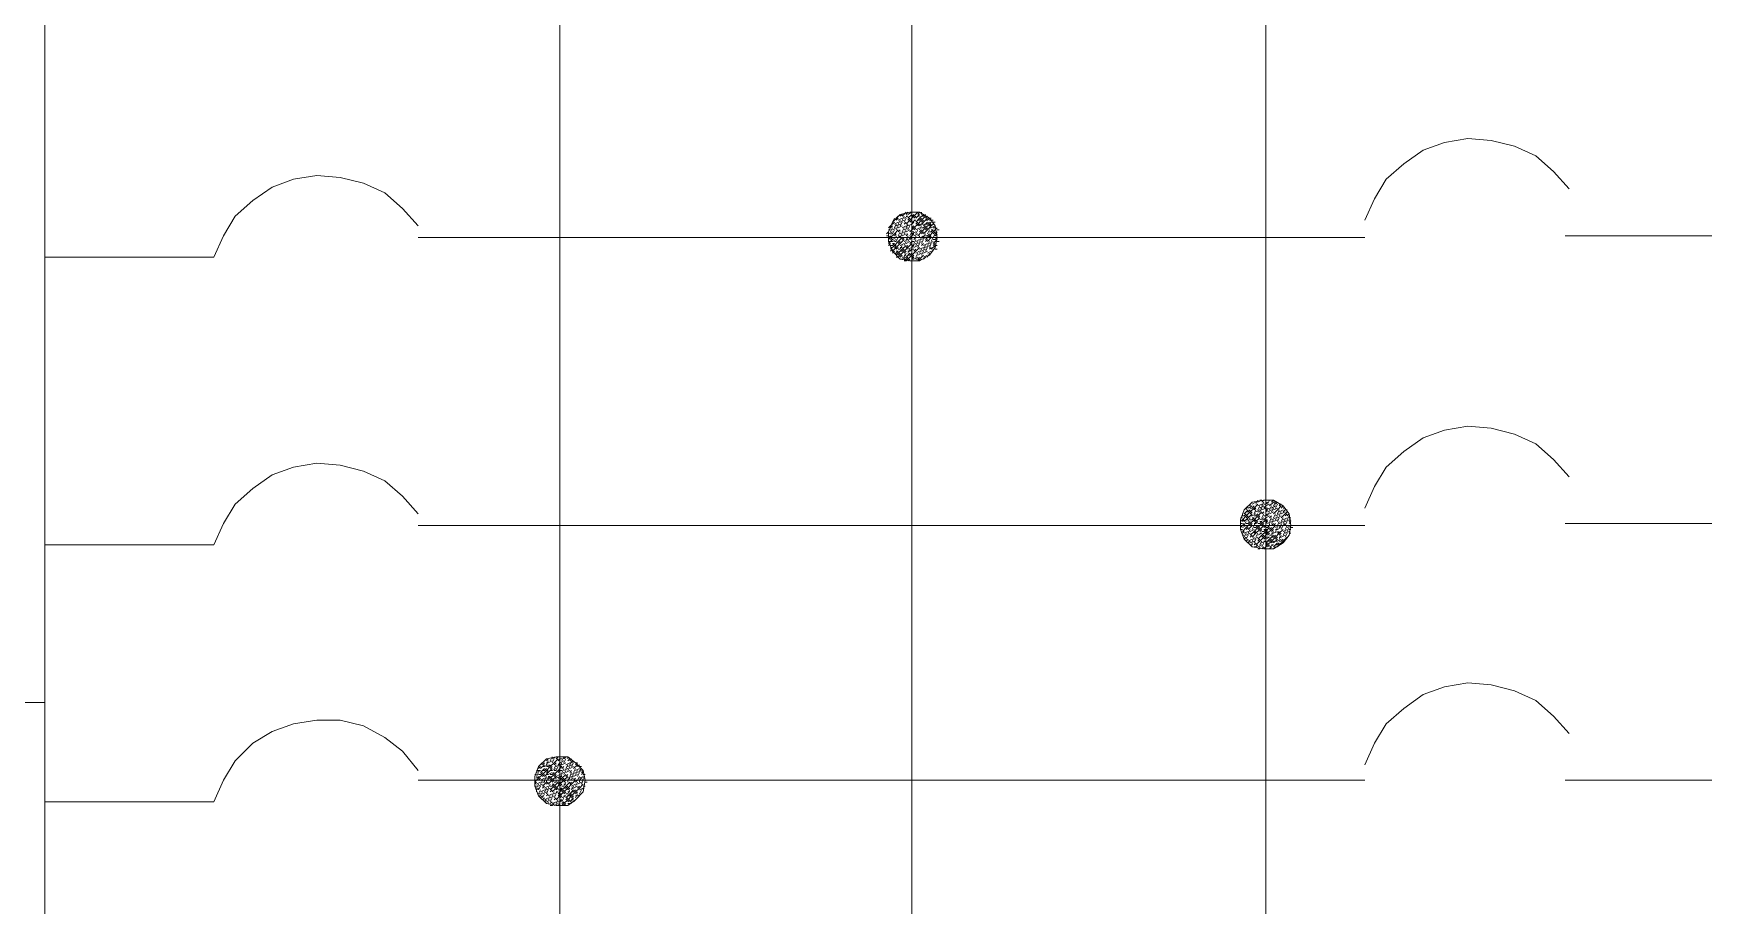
# Model space of a CAD drawing. Header units: metres. Extents: x -1 to 113, y -70 to 21.
# Drawn here: x 69.867 to 71.441, y 16.439 to 17.261 of the extents above; entities that cross this region are included whole.
import ezdxf

# ---------------------------------------------------------------- set-up
doc = ezdxf.new("R2010")
doc.units = ezdxf.units.M
doc.header["$LTSCALE"] = 0.5
doc.layers.add('TABLA', color=7, linetype='Continuous')

msp = doc.modelspace()

# ---------------------------------------------------------------- linework, layer by layer
at = {"layer": 'TABLA', "color": 7, "linetype": 'Continuous', "lineweight": 18, "true_color": 0x000007}
for p, q in [((70.3635, 17.7372), (70.3635, 15.5133)), ((70.6951, 17.7226), (70.6951, 15.5133)), ((71.0285, 17.7097), (71.0285, 15.5133)), ((70.6859, 17.0887), (70.6896, 17.0924)), ((70.6896, 17.0905), (70.6914, 17.0924)), ((70.6914, 17.0905), (70.6951, 17.0924)), ((70.6951, 17.0924), (70.6969, 17.0924)), ((70.6969, 17.0924), (70.6988, 17.0924)), ((70.6988, 17.0924), (70.7006, 17.0924)), ((70.7006, 17.0905), (70.7024, 17.0924)), ((70.7042, 17.0905), (70.7042, 17.0924)), ((70.6731, 17.0759), (70.6749, 17.0759)), ((70.6749, 17.0777), (70.6768, 17.0796)), ((70.6749, 17.0741), (70.6768, 17.0777)), ((70.6768, 17.0832), (70.6786, 17.0869)), ((70.6768, 17.0759), (70.6804, 17.0777)), ((70.6768, 17.0722), (70.6786, 17.0759)), ((70.6786, 17.0814), (70.6823, 17.0832)), ((70.6786, 17.0777), (70.6804, 17.0814)), ((70.6804, 17.0869), (70.6823, 17.0887)), ((70.6804, 17.085), (70.6823, 17.0869)), ((70.6804, 17.0796), (70.6841, 17.0814)), ((70.6804, 17.0759), (70.6823, 17.0796)), ((70.6823, 17.085), (70.6859, 17.0869)), ((70.6823, 17.0814), (70.6841, 17.085)), ((70.6823, 17.0777), (70.6859, 17.0796)), ((70.6823, 17.0741), (70.6841, 17.0759)), ((70.6841, 17.0887), (70.6859, 17.0905)), ((70.6841, 17.0832), (70.6878, 17.085)), ((70.6841, 17.0796), (70.6859, 17.0832)), ((70.6859, 17.085), (70.6878, 17.0887)), ((70.6859, 17.0777), (70.6896, 17.0796)), ((70.6859, 17.0741), (70.6878, 17.0777)), ((70.6878, 17.0869), (70.6914, 17.0887)), ((70.6878, 17.0832), (70.6896, 17.0869)), ((70.6878, 17.0814), (70.6896, 17.0832)), ((70.6878, 17.0759), (70.6914, 17.0777)), ((70.6878, 17.0722), (70.6896, 17.0759)), ((70.6896, 17.0887), (70.6914, 17.0887)), ((70.6896, 17.0777), (70.6914, 17.0814)), ((70.6896, 17.0741), (70.6933, 17.0759)), ((70.6914, 17.085), (70.6933, 17.0869)), ((70.6914, 17.0796), (70.6951, 17.0814)), ((70.6914, 17.0759), (70.6933, 17.0796)), ((70.6933, 17.0832), (70.6951, 17.085)), ((70.6933, 17.0741), (70.6951, 17.0759)), ((70.6951, 17.0887), (70.6969, 17.0905)), ((70.6951, 17.0887), (70.6969, 17.0887)), ((70.6951, 17.0832), (70.6988, 17.085)), ((70.6951, 17.0832), (70.6969, 17.0832)), ((70.6951, 17.0814), (70.6969, 17.0832)), ((70.6951, 17.0796), (70.6951, 17.0814)), ((70.6951, 17.0777), (70.6969, 17.0796)), ((70.6951, 17.0777), (70.6969, 17.0777)), ((70.6969, 17.0869), (70.6988, 17.0887)), ((70.6969, 17.085), (70.6988, 17.085)), ((70.6969, 17.0759), (70.6988, 17.0777)), ((70.6988, 17.0869), (70.7024, 17.0905)), ((70.6988, 17.0814), (70.7006, 17.0832)), ((70.6988, 17.0759), (70.7024, 17.0777)), ((70.6988, 17.0722), (70.7006, 17.0759)), ((70.7006, 17.0887), (70.7024, 17.0887)), ((70.7006, 17.085), (70.7024, 17.085)), ((70.7006, 17.0796), (70.7024, 17.0814)), ((70.7024, 17.085), (70.7042, 17.0869)), ((70.7024, 17.0759), (70.7042, 17.0796)), ((70.7024, 17.0741), (70.7042, 17.0759)), ((70.7042, 17.0887), (70.7061, 17.0887)), ((70.7042, 17.0832), (70.7061, 17.085)), ((70.7042, 17.0814), (70.7061, 17.0814)), ((70.7042, 17.0777), (70.7061, 17.0777)), ((70.7061, 17.0887), (70.7079, 17.0905)), ((70.7061, 17.0796), (70.7097, 17.0832)), ((70.7061, 17.0777), (70.7079, 17.0796)), ((70.7079, 17.0869), (70.7097, 17.0887)), ((70.7079, 17.085), (70.7097, 17.085)), ((70.7079, 17.0814), (70.7097, 17.0814)), ((70.7079, 17.0759), (70.7097, 17.0777)), ((70.7097, 17.085), (70.7116, 17.0869)), ((70.7097, 17.0814), (70.7116, 17.0832)), ((70.7097, 17.0722), (70.7116, 17.0759)), ((70.7116, 17.0869), (70.7134, 17.0869)), ((70.7116, 17.085), (70.7134, 17.085)), ((70.7116, 17.0796), (70.7134, 17.0814)), ((70.7116, 17.0777), (70.7134, 17.0777)), ((70.7134, 17.085), (70.7152, 17.085)), ((70.7134, 17.0777), (70.7171, 17.0796)), ((70.7134, 17.0759), (70.7152, 17.0759)), ((70.7134, 17.0741), (70.7152, 17.0759)), ((70.7152, 17.0832), (70.7171, 17.0832)), ((70.7152, 17.0777), (70.7171, 17.0777)), ((70.7171, 17.0777), (70.7171, 17.0796)), ((70.7189, 17.0759), (70.7207, 17.0759)), ((71.1219, 17.0686), (70.2298, 17.0686)), ((70.6713, 17.0722), (70.6731, 17.0741)), ((70.6713, 17.0704), (70.6731, 17.0704)), ((70.6731, 17.0722), (70.6768, 17.0741)), ((70.6731, 17.0686), (70.6749, 17.0704)), ((70.6731, 17.0686), (70.6749, 17.0686)), ((70.6731, 17.0667), (70.6749, 17.0686)), ((70.6731, 17.0649), (70.6749, 17.0649)), ((70.6731, 17.0612), (70.6749, 17.0631)), ((70.6749, 17.0722), (70.6768, 17.0722)), ((70.6749, 17.0667), (70.6768, 17.0686)), ((70.6749, 17.0649), (70.6768, 17.0649)), ((70.6749, 17.0612), (70.6768, 17.0612)), ((70.6749, 17.0594), (70.6768, 17.0594)), ((70.6768, 17.0649), (70.6804, 17.0667)), ((70.6768, 17.0631), (70.6786, 17.0631)), ((70.6768, 17.0612), (70.6786, 17.0631)), ((70.6786, 17.0704), (70.6804, 17.0722)), ((70.6786, 17.0649), (70.6804, 17.0649)), ((70.6786, 17.0594), (70.6804, 17.0612)), ((70.6804, 17.0686), (70.6804, 17.0704)), ((70.6804, 17.0686), (70.6823, 17.0686)), ((70.6804, 17.0649), (70.6823, 17.0686)), ((70.6804, 17.0576), (70.6823, 17.0594)), ((70.6823, 17.0704), (70.6841, 17.0741)), ((70.6823, 17.0686), (70.6841, 17.0704)), ((70.6823, 17.0631), (70.6841, 17.0649)), ((70.6841, 17.0722), (70.6878, 17.0741)), ((70.6841, 17.0686), (70.6859, 17.0722)), ((70.6841, 17.0686), (70.6859, 17.0686)), ((70.6841, 17.0612), (70.6878, 17.0631)), ((70.6841, 17.0576), (70.6859, 17.0612)), ((70.6841, 17.0594), (70.6859, 17.0594)), ((70.6859, 17.0704), (70.6896, 17.0722)), ((70.6859, 17.0667), (70.6878, 17.0686)), ((70.6878, 17.0649), (70.6914, 17.0667)), ((70.6878, 17.0612), (70.6896, 17.0649)), ((70.6896, 17.0704), (70.6914, 17.0722)), ((70.6896, 17.0667), (70.6914, 17.0686)), ((70.6896, 17.0631), (70.6933, 17.0649)), ((70.6896, 17.0594), (70.6914, 17.0612)), ((70.6914, 17.0686), (70.6914, 17.0704)), ((70.6914, 17.0686), (70.6933, 17.0686)), ((70.6914, 17.0649), (70.6933, 17.0686)), ((70.6914, 17.0576), (70.6951, 17.0594)), ((70.6933, 17.0704), (70.6951, 17.0741)), ((70.6933, 17.0686), (70.6951, 17.0704)), ((70.6933, 17.0667), (70.6951, 17.0686)), ((70.6933, 17.0631), (70.6951, 17.0649)), ((70.6951, 17.0741), (70.6969, 17.0741)), ((70.6951, 17.0722), (70.6988, 17.0741)), ((70.6951, 17.0722), (70.6969, 17.0722)), ((70.6951, 17.0704), (70.6969, 17.0722)), ((70.6951, 17.0686), (70.6951, 17.0704)), ((70.6951, 17.0686), (70.6969, 17.0686)), ((70.6951, 17.0686), (70.6969, 17.0686)), ((70.6951, 17.0649), (70.6969, 17.0649)), ((70.6951, 17.0612), (70.6988, 17.0631)), ((70.6951, 17.0612), (70.6969, 17.0612)), ((70.6951, 17.0594), (70.6969, 17.0612)), ((70.6951, 17.0576), (70.6951, 17.0594)), ((70.6969, 17.0704), (70.7006, 17.0722)), ((70.6969, 17.0667), (70.6988, 17.0686)), ((70.6969, 17.0631), (70.6988, 17.0667)), ((70.6969, 17.0594), (70.7006, 17.0612)), ((70.6988, 17.0686), (70.6988, 17.0704)), ((70.6988, 17.0649), (70.7024, 17.0667)), ((70.6988, 17.0612), (70.7006, 17.0649)), ((70.7006, 17.0686), (70.7024, 17.0686)), ((70.7006, 17.0631), (70.7042, 17.0649)), ((70.7006, 17.0594), (70.7024, 17.0631)), ((70.7024, 17.0686), (70.7024, 17.0704)), ((70.7024, 17.0686), (70.7042, 17.0686)), ((70.7024, 17.0649), (70.7042, 17.0686)), ((70.7024, 17.0576), (70.7061, 17.0594)), ((70.7042, 17.0722), (70.7061, 17.0741)), ((70.7042, 17.0686), (70.7061, 17.0704)), ((70.7042, 17.0667), (70.7079, 17.0686)), ((70.7042, 17.0631), (70.7061, 17.0667)), ((70.7042, 17.0612), (70.7061, 17.0631)), ((70.7061, 17.0686), (70.7079, 17.0722)), ((70.7061, 17.0686), (70.7079, 17.0686)), ((70.7061, 17.0612), (70.7097, 17.0631)), ((70.7061, 17.0576), (70.7079, 17.0612)), ((70.7079, 17.0704), (70.7097, 17.0704)), ((70.7079, 17.0667), (70.7097, 17.0686)), ((70.7079, 17.0649), (70.7097, 17.0667)), ((70.7079, 17.0594), (70.7116, 17.0612)), ((70.7079, 17.0557), (70.7097, 17.0594)), ((70.7097, 17.0704), (70.7116, 17.0722)), ((70.7097, 17.0612), (70.7116, 17.0649)), ((70.7116, 17.0741), (70.7134, 17.0741)), ((70.7116, 17.0686), (70.7134, 17.0704)), ((70.7116, 17.0686), (70.7134, 17.0686)), ((70.7116, 17.0631), (70.7152, 17.0649)), ((70.7116, 17.0594), (70.7134, 17.0631)), ((70.7116, 17.0576), (70.7134, 17.0594)), ((70.7134, 17.0649), (70.7152, 17.0686)), ((70.7152, 17.0722), (70.7171, 17.0741)), ((70.7152, 17.0667), (70.7171, 17.0667)), ((70.7152, 17.0631), (70.7189, 17.0667)), ((70.7152, 17.0612), (70.7171, 17.0631)), ((70.7171, 17.0704), (70.7189, 17.0722)), ((70.7171, 17.0686), (70.7189, 17.0686)), ((70.7171, 17.0667), (70.7189, 17.0686)), ((70.7189, 17.0649), (70.7207, 17.0649)), ((71.3106, 17.0704), (71.4682, 17.0704)), ((70.0374, 17.0502), (69.8781, 17.0502)), ((70.6749, 17.0557), (70.6768, 17.0576)), ((70.6768, 17.0539), (70.6786, 17.0557)), ((70.6786, 17.0539), (70.6804, 17.0539)), ((70.6804, 17.0557), (70.6823, 17.0557)), ((70.6804, 17.0539), (70.6823, 17.0557)), ((70.6804, 17.0502), (70.6823, 17.0502)), ((70.6823, 17.0576), (70.6841, 17.0576)), ((70.6823, 17.0521), (70.6841, 17.0539)), ((70.6841, 17.0557), (70.6859, 17.0557)), ((70.6841, 17.0502), (70.6859, 17.0521)), ((70.6841, 17.0484), (70.6859, 17.0484)), ((70.6859, 17.0557), (70.6878, 17.0576)), ((70.6859, 17.0502), (70.6878, 17.0502)), ((70.6878, 17.0539), (70.6896, 17.0557)), ((70.6878, 17.0502), (70.6896, 17.0539)), ((70.6878, 17.0521), (70.6896, 17.0521)), ((70.6878, 17.0484), (70.6896, 17.0484)), ((70.6878, 17.0466), (70.6896, 17.0466)), ((70.6896, 17.0484), (70.6914, 17.0502)), ((70.6914, 17.0539), (70.6933, 17.0576)), ((70.6914, 17.0557), (70.6933, 17.0557)), ((70.6914, 17.0521), (70.6933, 17.0521)), ((70.6914, 17.0466), (70.6933, 17.0484)), ((70.6933, 17.0557), (70.6951, 17.0576)), ((70.6933, 17.0521), (70.6951, 17.0539)), ((70.6933, 17.0466), (70.6951, 17.0466)), ((70.6951, 17.0576), (70.6969, 17.0576)), ((70.6951, 17.0502), (70.6969, 17.0521)), ((70.6951, 17.0502), (70.6969, 17.0502)), ((70.6951, 17.0484), (70.6969, 17.0502)), ((70.6951, 17.0484), (70.6969, 17.0484)), ((70.6951, 17.0466), (70.6951, 17.0484)), ((70.6951, 17.0466), (70.6969, 17.0466)), ((70.6969, 17.0557), (70.6988, 17.0576)), ((70.6969, 17.0484), (70.7006, 17.0502)), ((70.6969, 17.0466), (70.6988, 17.0466)), ((70.6988, 17.0539), (70.7024, 17.0557)), ((70.6988, 17.0502), (70.7006, 17.0539)), ((70.6988, 17.0484), (70.7006, 17.0484)), ((70.7006, 17.0521), (70.7042, 17.0539)), ((70.7006, 17.0484), (70.7024, 17.0502)), ((70.7024, 17.0539), (70.7042, 17.0576)), ((70.7024, 17.0466), (70.7042, 17.0484)), ((70.7042, 17.0557), (70.7079, 17.0576)), ((70.7042, 17.0521), (70.7061, 17.0557)), ((70.7061, 17.0539), (70.7097, 17.0557)), ((70.7061, 17.0502), (70.7097, 17.0521)), ((70.7061, 17.0484), (70.7079, 17.0502)), ((70.7097, 17.0539), (70.7134, 17.0557)), ((70.7097, 17.0502), (70.7116, 17.0539)), ((70.7134, 17.0539), (70.7152, 17.0576)), ((70.7171, 17.0576), (70.7189, 17.0576)), ((71.0065, 16.8066), (71.0065, 16.8084)), ((71.0083, 16.8084), (71.012, 16.8121)), ((71.0083, 16.8066), (71.0102, 16.8084)), ((71.0102, 16.8121), (71.012, 16.8158)), ((71.0102, 16.8103), (71.012, 16.8103)), ((71.012, 16.8139), (71.0157, 16.8158)), ((71.012, 16.8103), (71.0138, 16.8121)), ((71.0138, 16.8158), (71.0138, 16.8176)), ((71.0138, 16.8139), (71.0157, 16.8139)), ((71.0138, 16.8084), (71.0157, 16.8103)), ((71.0157, 16.8176), (71.0193, 16.8194)), ((71.0157, 16.8139), (71.0175, 16.8158)), ((71.0157, 16.8066), (71.0193, 16.8084)), ((71.0175, 16.8121), (71.0193, 16.8139)), ((71.0175, 16.8084), (71.0193, 16.8121)), ((71.0193, 16.8176), (71.0212, 16.8213)), ((71.0193, 16.8103), (71.023, 16.8121)), ((71.0193, 16.8066), (71.0212, 16.8084)), ((71.0212, 16.8194), (71.0248, 16.8213)), ((71.0212, 16.8158), (71.0248, 16.8176)), ((71.0212, 16.8121), (71.023, 16.8158)), ((71.0212, 16.8103), (71.023, 16.8103)), ((71.023, 16.8213), (71.0248, 16.8213)), ((71.023, 16.8139), (71.0267, 16.8158)), ((71.023, 16.8103), (71.0248, 16.8139)), ((71.0248, 16.8194), (71.0267, 16.8213)), ((71.0248, 16.8158), (71.0267, 16.8194)), ((71.0248, 16.8121), (71.0285, 16.8139)), ((71.0248, 16.8084), (71.0267, 16.8103)), ((71.0248, 16.8048), (71.0267, 16.8084)), ((71.0267, 16.8176), (71.0285, 16.8176)), ((71.0267, 16.8139), (71.0285, 16.8158)), ((71.0285, 16.8213), (71.0303, 16.8213)), ((71.0285, 16.8194), (71.0285, 16.8213)), ((71.0285, 16.8176), (71.0303, 16.8194)), ((71.0285, 16.8158), (71.0285, 16.8176)), ((71.0285, 16.8158), (71.0322, 16.8176)), ((71.0285, 16.8139), (71.0303, 16.8139)), ((71.0285, 16.8121), (71.0322, 16.8139)), ((71.0285, 16.8121), (71.0303, 16.8121)), ((71.0285, 16.8103), (71.0303, 16.8121)), ((71.0285, 16.8084), (71.0285, 16.8103)), ((71.0285, 16.8066), (71.0303, 16.8084)), ((71.0303, 16.8213), (71.0322, 16.8213)), ((71.0303, 16.8176), (71.0322, 16.8213)), ((71.0303, 16.8103), (71.034, 16.8121)), ((71.0303, 16.8066), (71.0322, 16.8103)), ((71.0322, 16.8121), (71.034, 16.8158)), ((71.0322, 16.8084), (71.0358, 16.8103)), ((71.034, 16.8213), (71.0358, 16.8213)), ((71.034, 16.8194), (71.0358, 16.8213)), ((71.034, 16.8139), (71.0377, 16.8158)), ((71.034, 16.8103), (71.0358, 16.8139)), ((71.0358, 16.8158), (71.0377, 16.8194)), ((71.0358, 16.8121), (71.0395, 16.8139)), ((71.0358, 16.8048), (71.0377, 16.8084)), ((71.0377, 16.8176), (71.0395, 16.8194)), ((71.0377, 16.8139), (71.0395, 16.8176)), ((71.0377, 16.8066), (71.0413, 16.8084)), ((71.0395, 16.8084), (71.0413, 16.8121)), ((71.0413, 16.8176), (71.0432, 16.8176)), ((71.0413, 16.8158), (71.0432, 16.8176)), ((71.0413, 16.8103), (71.045, 16.8121)), ((71.0413, 16.8066), (71.0432, 16.8103)), ((71.0432, 16.8139), (71.045, 16.8158)), ((71.0432, 16.8084), (71.0468, 16.8103)), ((71.045, 16.8139), (71.0468, 16.8139)), ((71.045, 16.8103), (71.0468, 16.8121)), ((71.0468, 16.8121), (71.0486, 16.8121)), ((71.0468, 16.8066), (71.0486, 16.8084)), ((71.0486, 16.8066), (71.0505, 16.8084)), ((71.1219, 16.7974), (70.2298, 16.7974)), ((71.0047, 16.8048), (71.0065, 16.8048)), ((71.0047, 16.7993), (71.0065, 16.7993)), ((71.0047, 16.7974), (71.0065, 16.7974)), ((71.0047, 16.7956), (71.0065, 16.7974)), ((71.0047, 16.7938), (71.0065, 16.7938)), ((71.0065, 16.8066), (71.0083, 16.8066)), ((71.0065, 16.8011), (71.0083, 16.8029)), ((71.0065, 16.7974), (71.0083, 16.7993)), ((71.0065, 16.7956), (71.0102, 16.7974)), ((71.0065, 16.7901), (71.0083, 16.7919)), ((71.0083, 16.7974), (71.0102, 16.8011)), ((71.0083, 16.7974), (71.0102, 16.7974)), ((71.0083, 16.7901), (71.012, 16.7919)), ((71.0102, 16.8048), (71.012, 16.8066)), ((71.0102, 16.8029), (71.012, 16.8029)), ((71.0102, 16.7993), (71.012, 16.7993)), ((71.0102, 16.7938), (71.012, 16.7956)), ((71.012, 16.8011), (71.0138, 16.8048)), ((71.012, 16.7993), (71.0138, 16.8011)), ((71.012, 16.7901), (71.0138, 16.7938)), ((71.0138, 16.8066), (71.0157, 16.8066)), ((71.0138, 16.8029), (71.0157, 16.8029)), ((71.0138, 16.7974), (71.0157, 16.7993)), ((71.0138, 16.7974), (71.0157, 16.7974)), ((71.0138, 16.7919), (71.0175, 16.7938)), ((71.0157, 16.8048), (71.0175, 16.8048)), ((71.0157, 16.8029), (71.0175, 16.8048)), ((71.0157, 16.7938), (71.0175, 16.7974)), ((71.0175, 16.8066), (71.0193, 16.8066)), ((71.0175, 16.8011), (71.0193, 16.8029)), ((71.0175, 16.7993), (71.0193, 16.7993)), ((71.0175, 16.7956), (71.0193, 16.7956)), ((71.0175, 16.7901), (71.0193, 16.7919)), ((71.0193, 16.7993), (71.0212, 16.8011)), ((71.0193, 16.7974), (71.0212, 16.7974)), ((71.0193, 16.7956), (71.0212, 16.7974)), ((71.0212, 16.8048), (71.023, 16.8066)), ((71.0212, 16.7993), (71.023, 16.7993)), ((71.0212, 16.7938), (71.023, 16.7956)), ((71.023, 16.8029), (71.0267, 16.8048)), ((71.023, 16.8011), (71.0248, 16.8011)), ((71.023, 16.7993), (71.0248, 16.8011)), ((71.023, 16.7919), (71.0248, 16.7938)), ((71.0248, 16.8029), (71.0267, 16.8029)), ((71.0248, 16.7974), (71.0267, 16.7993)), ((71.0248, 16.7974), (71.0267, 16.7974)), ((71.0248, 16.7919), (71.0267, 16.7919)), ((71.0267, 16.8066), (71.0285, 16.8066)), ((71.0267, 16.8029), (71.0285, 16.8048)), ((71.0267, 16.7956), (71.0285, 16.7974)), ((71.0267, 16.7938), (71.0285, 16.7938)), ((71.0267, 16.7919), (71.0285, 16.7938)), ((71.0285, 16.8048), (71.0285, 16.8066)), ((71.0285, 16.8048), (71.0322, 16.8066)), ((71.0285, 16.8029), (71.0303, 16.8029)), ((71.0285, 16.8011), (71.0303, 16.8029)), ((71.0285, 16.8011), (71.0303, 16.8011)), ((71.0285, 16.7993), (71.0303, 16.8011)), ((71.0285, 16.7974), (71.0285, 16.7993)), ((71.0285, 16.7974), (71.0303, 16.7974)), ((71.0285, 16.7956), (71.0303, 16.7956)), ((71.0285, 16.7919), (71.0322, 16.7956)), ((71.0285, 16.7938), (71.0303, 16.7938)), ((71.0285, 16.7901), (71.0303, 16.7919)), ((71.0303, 16.7993), (71.034, 16.8011)), ((71.0303, 16.7974), (71.0322, 16.7974)), ((71.0303, 16.7956), (71.0322, 16.7974)), ((71.0322, 16.8048), (71.034, 16.8066)), ((71.0322, 16.8011), (71.034, 16.8048)), ((71.0322, 16.7974), (71.0322, 16.7993)), ((71.0322, 16.7974), (71.034, 16.7974)), ((71.0322, 16.7938), (71.034, 16.7956)), ((71.034, 16.8029), (71.0377, 16.8048)), ((71.034, 16.7993), (71.0358, 16.8029)), ((71.034, 16.7974), (71.0358, 16.7993)), ((71.034, 16.7919), (71.0358, 16.7938)), ((71.034, 16.7883), (71.0358, 16.7919)), ((71.0358, 16.8011), (71.0395, 16.8029)), ((71.0358, 16.7974), (71.0377, 16.7993)), ((71.0358, 16.7974), (71.0377, 16.7974)), ((71.0358, 16.7901), (71.0395, 16.7919)), ((71.0377, 16.8029), (71.0395, 16.8066)), ((71.0377, 16.7956), (71.0413, 16.7974)), ((71.0377, 16.7919), (71.0395, 16.7956)), ((71.0377, 16.7938), (71.0395, 16.7938)), ((71.0395, 16.8048), (71.0432, 16.8066)), ((71.0395, 16.8011), (71.0413, 16.8048)), ((71.0395, 16.7974), (71.0413, 16.8011)), ((71.0395, 16.7974), (71.0413, 16.7974)), ((71.0395, 16.7938), (71.0432, 16.7956)), ((71.0395, 16.7901), (71.0413, 16.7919)), ((71.0413, 16.7993), (71.045, 16.8011)), ((71.0413, 16.7956), (71.0432, 16.7974)), ((71.0432, 16.8011), (71.045, 16.8048)), ((71.0432, 16.7974), (71.0432, 16.7993)), ((71.0432, 16.7974), (71.045, 16.7974)), ((71.0432, 16.7938), (71.045, 16.7974)), ((71.045, 16.8029), (71.0486, 16.8048)), ((71.045, 16.7993), (71.0468, 16.8029)), ((71.045, 16.7974), (71.0468, 16.7993)), ((71.045, 16.7919), (71.0486, 16.7938)), ((71.045, 16.7883), (71.0468, 16.7919)), ((71.0468, 16.8011), (71.0505, 16.8029)), ((71.0468, 16.7974), (71.0486, 16.8011)), ((71.0468, 16.7974), (71.0486, 16.7974)), ((71.0468, 16.7938), (71.0486, 16.7974)), ((71.0468, 16.7901), (71.0505, 16.7919)), ((71.0486, 16.8029), (71.0505, 16.8066)), ((71.0486, 16.7956), (71.0523, 16.7974)), ((71.0486, 16.7919), (71.0505, 16.7956)), ((71.0505, 16.8048), (71.0523, 16.8048)), ((71.0505, 16.8011), (71.0523, 16.8029)), ((71.0505, 16.7993), (71.0523, 16.8011)), ((71.0505, 16.7938), (71.0523, 16.7938)), ((71.0523, 16.7956), (71.0541, 16.7956)), ((71.3106, 16.7993), (71.4682, 16.7993)), ((70.0374, 16.7791), (69.8781, 16.7791)), ((71.0065, 16.7883), (71.0083, 16.7883)), ((71.0083, 16.7864), (71.0102, 16.7901)), ((71.0083, 16.7846), (71.0102, 16.7864)), ((71.0102, 16.7883), (71.0138, 16.7901)), ((71.0102, 16.7846), (71.012, 16.7883)), ((71.0102, 16.7828), (71.012, 16.7846)), ((71.012, 16.7828), (71.0157, 16.7846)), ((71.012, 16.781), (71.0138, 16.7828)), ((71.0138, 16.7864), (71.0157, 16.7883)), ((71.0138, 16.781), (71.0175, 16.7828)), ((71.0138, 16.7791), (71.0157, 16.7791)), ((71.0157, 16.7828), (71.0175, 16.7864)), ((71.0157, 16.7791), (71.0157, 16.781)), ((71.0175, 16.7846), (71.0212, 16.7864)), ((71.0175, 16.781), (71.0193, 16.7846)), ((71.0175, 16.7791), (71.0193, 16.781)), ((71.0175, 16.7773), (71.0193, 16.7773)), ((71.0193, 16.7864), (71.0212, 16.7901)), ((71.0193, 16.7773), (71.0212, 16.7791)), ((71.0212, 16.7883), (71.0248, 16.7901)), ((71.0212, 16.7828), (71.023, 16.7846)), ((71.0212, 16.7773), (71.0248, 16.7791)), ((71.023, 16.7901), (71.0248, 16.7901)), ((71.023, 16.7791), (71.0248, 16.7828)), ((71.023, 16.7755), (71.023, 16.7773)), ((71.0248, 16.7864), (71.0267, 16.7883)), ((71.0248, 16.781), (71.0285, 16.7828)), ((71.0248, 16.7773), (71.0267, 16.781)), ((71.0248, 16.7755), (71.0267, 16.7773)), ((71.0267, 16.7901), (71.0285, 16.7901)), ((71.0267, 16.7846), (71.0285, 16.7864)), ((71.0267, 16.7828), (71.0285, 16.7828)), ((71.0267, 16.7755), (71.0285, 16.7773)), ((71.0285, 16.7901), (71.0303, 16.7901)), ((71.0285, 16.7864), (71.0303, 16.7864)), ((71.0285, 16.7846), (71.0322, 16.7864)), ((71.0285, 16.781), (71.0303, 16.781)), ((71.0285, 16.7791), (71.0303, 16.781)), ((71.0285, 16.7791), (71.0303, 16.7791)), ((71.0303, 16.7883), (71.0322, 16.7901)), ((71.0303, 16.7864), (71.0322, 16.7864)), ((71.0303, 16.7828), (71.0322, 16.7828)), ((71.0303, 16.7773), (71.0322, 16.7791)), ((71.0322, 16.7883), (71.034, 16.7883)), ((71.0322, 16.7828), (71.034, 16.7846)), ((71.0322, 16.7773), (71.0358, 16.7791)), ((71.0322, 16.7755), (71.034, 16.7773)), ((71.034, 16.7901), (71.0358, 16.7901)), ((71.034, 16.7864), (71.0358, 16.7864)), ((71.034, 16.781), (71.0358, 16.7828)), ((71.034, 16.7791), (71.0358, 16.7791)), ((71.0358, 16.7864), (71.0377, 16.7883)), ((71.0358, 16.781), (71.0395, 16.7846)), ((71.0358, 16.7773), (71.0395, 16.781)), ((71.0358, 16.7755), (71.0377, 16.7773)), ((71.0377, 16.7846), (71.0395, 16.7864)), ((71.0377, 16.7828), (71.0395, 16.7828)), ((71.0377, 16.7791), (71.0395, 16.7791)), ((71.0395, 16.7828), (71.0432, 16.7846)), ((71.0395, 16.7791), (71.0413, 16.781)), ((71.0413, 16.7883), (71.0432, 16.7901)), ((71.0413, 16.7846), (71.0432, 16.7883)), ((71.0413, 16.7864), (71.0432, 16.7864)), ((71.0413, 16.7828), (71.0432, 16.7828)), ((71.0432, 16.7864), (71.0468, 16.7883)), ((71.0432, 16.7828), (71.045, 16.7846)), ((71.0468, 16.7864), (71.0486, 16.7901)), ((71.0505, 16.7901), (71.0523, 16.7901)), ((71.0212, 16.7755), (71.023, 16.7755)), ((71.0285, 16.7755), (71.0303, 16.7755)), ((71.0303, 16.7755), (71.0322, 16.7755)), ((69.8781, 16.6307), (66.3174, 16.6307)), ((70.3452, 16.5684), (70.3489, 16.5721)), ((70.347, 16.5721), (70.3489, 16.5739)), ((70.3489, 16.5703), (70.3525, 16.5721)), ((70.3507, 16.5758), (70.3525, 16.5776)), ((70.3507, 16.5721), (70.3525, 16.5758)), ((70.3507, 16.5739), (70.3525, 16.5739)), ((70.3525, 16.5739), (70.3562, 16.5758)), ((70.3525, 16.5703), (70.3544, 16.5721)), ((70.3544, 16.5758), (70.3562, 16.5794)), ((70.3562, 16.5776), (70.3598, 16.5794)), ((70.3562, 16.5739), (70.358, 16.5776)), ((70.358, 16.5721), (70.3598, 16.5739)), ((70.358, 16.5684), (70.3598, 16.5721)), ((70.3598, 16.5776), (70.3617, 16.5794)), ((70.3598, 16.5703), (70.3635, 16.5721)), ((70.3617, 16.5758), (70.3635, 16.5776)), ((70.3617, 16.5721), (70.3635, 16.5739)), ((70.3635, 16.5794), (70.3653, 16.5794)), ((70.3635, 16.5794), (70.3653, 16.5794)), ((70.3635, 16.5776), (70.3653, 16.5776)), ((70.3635, 16.5739), (70.3635, 16.5758)), ((70.3635, 16.5739), (70.3672, 16.5758)), ((70.3635, 16.5703), (70.3653, 16.5739)), ((70.3635, 16.5721), (70.3653, 16.5721)), ((70.3653, 16.5794), (70.3672, 16.5794)), ((70.3653, 16.5758), (70.3672, 16.5794)), ((70.3653, 16.5721), (70.369, 16.5739)), ((70.3672, 16.5776), (70.369, 16.5794)), ((70.3672, 16.5739), (70.369, 16.5776)), ((70.369, 16.5721), (70.3727, 16.5739)), ((70.369, 16.5684), (70.3708, 16.5721)), ((70.3708, 16.5776), (70.3708, 16.5794)), ((70.3708, 16.5758), (70.3727, 16.5776)), ((70.3708, 16.5703), (70.3745, 16.5721)), ((70.3727, 16.5758), (70.3745, 16.5776)), ((70.3727, 16.5721), (70.3745, 16.5758)), ((70.3745, 16.5739), (70.3763, 16.5758)), ((70.3745, 16.5703), (70.3763, 16.5739)), ((70.3763, 16.5684), (70.38, 16.5721)), ((70.3782, 16.5739), (70.38, 16.5739)), ((70.3782, 16.5721), (70.38, 16.5739)), ((70.38, 16.5703), (70.3818, 16.5721)), ((71.1219, 16.5575), (70.2298, 16.5575)), ((70.3397, 16.563), (70.3415, 16.563)), ((70.3397, 16.5593), (70.3397, 16.5611)), ((70.3397, 16.5575), (70.3415, 16.5575)), ((70.3397, 16.5556), (70.3415, 16.5575)), ((70.3397, 16.5538), (70.3415, 16.5556)), ((70.3415, 16.5666), (70.3434, 16.5666)), ((70.3415, 16.5648), (70.3452, 16.5666)), ((70.3415, 16.5611), (70.3434, 16.5648)), ((70.3415, 16.5593), (70.3434, 16.5611)), ((70.3415, 16.5538), (70.3452, 16.5556)), ((70.3434, 16.5684), (70.3452, 16.5703)), ((70.3434, 16.5666), (70.3452, 16.5666)), ((70.3434, 16.563), (70.3452, 16.563)), ((70.3434, 16.5575), (70.3452, 16.5593)), ((70.3434, 16.5575), (70.3452, 16.5575)), ((70.3452, 16.5648), (70.3489, 16.5684)), ((70.3452, 16.563), (70.347, 16.5648)), ((70.3452, 16.5575), (70.3489, 16.5593)), ((70.3452, 16.5538), (70.347, 16.5575)), ((70.347, 16.5703), (70.3489, 16.5703)), ((70.347, 16.5666), (70.3489, 16.5666)), ((70.347, 16.5611), (70.3489, 16.563)), ((70.347, 16.5575), (70.3489, 16.5575)), ((70.347, 16.5556), (70.3489, 16.5556)), ((70.3489, 16.5666), (70.3507, 16.5684)), ((70.3489, 16.5575), (70.3507, 16.5611)), ((70.3489, 16.5556), (70.3489, 16.5575)), ((70.3489, 16.5575), (70.3507, 16.5575)), ((70.3507, 16.5703), (70.3525, 16.5703)), ((70.3507, 16.5648), (70.3525, 16.5666)), ((70.3507, 16.563), (70.3525, 16.563)), ((70.3507, 16.5593), (70.3525, 16.5593)), ((70.3507, 16.5538), (70.3525, 16.5556)), ((70.3525, 16.563), (70.3562, 16.5648)), ((70.3525, 16.5611), (70.3544, 16.5611)), ((70.3525, 16.5593), (70.3544, 16.5611)), ((70.3525, 16.5538), (70.3562, 16.5575)), ((70.3544, 16.5684), (70.3562, 16.5703)), ((70.3544, 16.5666), (70.3562, 16.5666)), ((70.3544, 16.563), (70.3562, 16.563)), ((70.3544, 16.5575), (70.3562, 16.5593)), ((70.3562, 16.5666), (70.3598, 16.5684)), ((70.3562, 16.563), (70.358, 16.5648)), ((70.3562, 16.5556), (70.358, 16.5575)), ((70.358, 16.5666), (70.3598, 16.5666)), ((70.358, 16.5611), (70.3598, 16.563)), ((70.358, 16.5593), (70.3598, 16.5593)), ((70.358, 16.5575), (70.3598, 16.5575)), ((70.358, 16.5556), (70.3598, 16.5556)), ((70.3598, 16.5666), (70.3617, 16.5703)), ((70.3598, 16.5593), (70.3635, 16.5611)), ((70.3598, 16.5575), (70.3617, 16.5575)), ((70.3598, 16.5556), (70.3598, 16.5575)), ((70.3598, 16.5575), (70.3617, 16.5575)), ((70.3617, 16.5648), (70.3635, 16.5666)), ((70.3617, 16.5593), (70.3635, 16.5593)), ((70.3617, 16.5575), (70.3635, 16.5575)), ((70.3617, 16.5538), (70.3635, 16.5556)), ((70.3635, 16.5703), (70.3653, 16.5703)), ((70.3635, 16.5684), (70.3653, 16.5703)), ((70.3635, 16.5666), (70.3653, 16.5666)), ((70.3635, 16.563), (70.3635, 16.5648)), ((70.3635, 16.563), (70.3672, 16.5648)), ((70.3635, 16.5593), (70.3653, 16.563)), ((70.3635, 16.5611), (70.3653, 16.5611)), ((70.3635, 16.5593), (70.3653, 16.5593)), ((70.3635, 16.5538), (70.3672, 16.5575)), ((70.3635, 16.5556), (70.3653, 16.5556)), ((70.3653, 16.5684), (70.3672, 16.5703)), ((70.3653, 16.5648), (70.3672, 16.5684)), ((70.3653, 16.5575), (70.3672, 16.5593)), ((70.3653, 16.5575), (70.3672, 16.5575)), ((70.3672, 16.5666), (70.3708, 16.5684)), ((70.3672, 16.563), (70.369, 16.5666)), ((70.3672, 16.5575), (70.3708, 16.5611)), ((70.3672, 16.5556), (70.369, 16.5575)), ((70.3672, 16.552), (70.369, 16.5556)), ((70.369, 16.5648), (70.3727, 16.5666)), ((70.369, 16.5611), (70.3708, 16.563)), ((70.369, 16.5575), (70.3708, 16.5575)), ((70.3708, 16.5666), (70.3727, 16.5703)), ((70.3708, 16.5593), (70.3745, 16.5611)), ((70.3708, 16.5575), (70.3727, 16.5593)), ((70.3708, 16.5556), (70.3708, 16.5575)), ((70.3727, 16.5684), (70.3763, 16.5703)), ((70.3727, 16.5648), (70.3745, 16.5666)), ((70.3727, 16.5611), (70.3745, 16.5648)), ((70.3727, 16.5575), (70.3763, 16.5593)), ((70.3727, 16.5575), (70.3745, 16.5575)), ((70.3727, 16.5538), (70.3745, 16.5556)), ((70.3745, 16.563), (70.3782, 16.5648)), ((70.3745, 16.5593), (70.3763, 16.563)), ((70.3763, 16.5648), (70.3782, 16.5684)), ((70.3763, 16.5611), (70.38, 16.563)), ((70.3763, 16.5575), (70.3782, 16.5593)), ((70.3782, 16.5666), (70.3818, 16.5684)), ((70.3782, 16.563), (70.38, 16.5666)), ((70.3782, 16.5575), (70.38, 16.5575)), ((70.3782, 16.5556), (70.38, 16.5575)), ((70.3782, 16.552), (70.38, 16.5556)), ((70.38, 16.5648), (70.3837, 16.5666)), ((70.38, 16.5611), (70.3818, 16.5648)), ((70.38, 16.5575), (70.3818, 16.5611)), ((70.38, 16.5575), (70.3818, 16.5575)), ((70.38, 16.5538), (70.3837, 16.5556)), ((70.3818, 16.5703), (70.3837, 16.5703)), ((70.3818, 16.5666), (70.3837, 16.5684)), ((70.3818, 16.5593), (70.3855, 16.5611)), ((70.3818, 16.5575), (70.3837, 16.5593)), ((70.3818, 16.5556), (70.3818, 16.5575)), ((70.3837, 16.5648), (70.3855, 16.5666)), ((70.3837, 16.563), (70.3855, 16.5648)), ((70.3837, 16.5575), (70.3873, 16.5593)), ((70.3837, 16.5538), (70.3855, 16.5575)), ((70.3855, 16.563), (70.3873, 16.563)), ((70.3855, 16.5593), (70.3855, 16.5611)), ((70.3873, 16.5556), (70.3892, 16.5556)), ((71.3106, 16.5575), (71.4682, 16.5575)), ((70.3397, 16.552), (70.3415, 16.552)), ((70.3415, 16.5501), (70.3434, 16.5538)), ((70.3415, 16.5483), (70.3434, 16.5501)), ((70.3415, 16.5465), (70.3415, 16.5483)), ((70.3434, 16.552), (70.347, 16.5538)), ((70.3434, 16.5483), (70.3452, 16.552)), ((70.3434, 16.5446), (70.3452, 16.5483)), ((70.3434, 16.5446), (70.3452, 16.5446)), ((70.3434, 16.5428), (70.3452, 16.5428)), ((70.3452, 16.5465), (70.3489, 16.5483)), ((70.3452, 16.5428), (70.347, 16.5465)), ((70.3452, 16.541), (70.347, 16.5428)), ((70.347, 16.5501), (70.3489, 16.552)), ((70.347, 16.5446), (70.3507, 16.5465)), ((70.347, 16.541), (70.3489, 16.5446)), ((70.347, 16.5391), (70.3489, 16.541)), ((70.3489, 16.5501), (70.3525, 16.552)), ((70.3489, 16.5465), (70.3507, 16.5501)), ((70.3489, 16.5391), (70.3525, 16.541)), ((70.3507, 16.5483), (70.3544, 16.5501)), ((70.3507, 16.5446), (70.3525, 16.5483)), ((70.3507, 16.5428), (70.3525, 16.5446)), ((70.3525, 16.5501), (70.3544, 16.5538)), ((70.3525, 16.5428), (70.3562, 16.5446)), ((70.3525, 16.5391), (70.3544, 16.5428)), ((70.3544, 16.552), (70.3562, 16.552)), ((70.3544, 16.5465), (70.3562, 16.5483)), ((70.3544, 16.541), (70.358, 16.5428)), ((70.3544, 16.5373), (70.3562, 16.541)), ((70.3562, 16.5538), (70.358, 16.5538)), ((70.3562, 16.552), (70.358, 16.5538)), ((70.3562, 16.5428), (70.358, 16.5465)), ((70.358, 16.5501), (70.3598, 16.552)), ((70.358, 16.5446), (70.3617, 16.5465)), ((70.358, 16.541), (70.3598, 16.5446)), ((70.358, 16.5391), (70.3598, 16.541)), ((70.3598, 16.5483), (70.3617, 16.5501)), ((70.3598, 16.5465), (70.3617, 16.5465)), ((70.3598, 16.5391), (70.3635, 16.5428)), ((70.3617, 16.5483), (70.3635, 16.5483)), ((70.3617, 16.5446), (70.3635, 16.5465)), ((70.3617, 16.5428), (70.3635, 16.5446)), ((70.3635, 16.552), (70.3653, 16.5538)), ((70.3635, 16.5501), (70.3653, 16.5501)), ((70.3635, 16.5483), (70.3653, 16.5501)), ((70.3635, 16.5483), (70.3653, 16.5483)), ((70.3635, 16.5446), (70.3653, 16.5446)), ((70.3635, 16.541), (70.3653, 16.5428)), ((70.3653, 16.552), (70.3672, 16.552)), ((70.3653, 16.5465), (70.3672, 16.5483)), ((70.3653, 16.541), (70.369, 16.5428)), ((70.3653, 16.5373), (70.3672, 16.541)), ((70.3672, 16.5538), (70.369, 16.5538)), ((70.3672, 16.5501), (70.369, 16.5501)), ((70.3672, 16.5446), (70.369, 16.5465)), ((70.3672, 16.5428), (70.369, 16.5428)), ((70.369, 16.5501), (70.3708, 16.552)), ((70.369, 16.5446), (70.3708, 16.5446)), ((70.369, 16.5391), (70.3708, 16.541)), ((70.3708, 16.5483), (70.3727, 16.5501)), ((70.3708, 16.5446), (70.3727, 16.5483)), ((70.3708, 16.5465), (70.3727, 16.5465)), ((70.3708, 16.5428), (70.3727, 16.5428)), ((70.3727, 16.5428), (70.3745, 16.5446)), ((70.3727, 16.5373), (70.3763, 16.541)), ((70.3745, 16.552), (70.3782, 16.5538)), ((70.3745, 16.5483), (70.3763, 16.552)), ((70.3745, 16.5501), (70.3763, 16.5501)), ((70.3745, 16.5465), (70.3763, 16.5465)), ((70.3745, 16.541), (70.3763, 16.5428)), ((70.3763, 16.5501), (70.38, 16.552)), ((70.3763, 16.5465), (70.3782, 16.5483)), ((70.3763, 16.5373), (70.38, 16.541)), ((70.3782, 16.5446), (70.38, 16.5465)), ((70.3782, 16.541), (70.38, 16.5446)), ((70.3782, 16.5428), (70.38, 16.5428)), ((70.38, 16.5501), (70.3818, 16.552)), ((70.38, 16.5428), (70.3837, 16.5446)), ((70.3818, 16.5483), (70.3855, 16.5501)), ((70.3818, 16.5446), (70.3837, 16.5483)), ((70.3855, 16.552), (70.3873, 16.552)), ((70.3855, 16.5483), (70.3855, 16.5501)), ((70.0374, 16.5373), (69.8781, 16.5373)), ((70.3489, 16.5373), (70.3507, 16.5391)), ((70.3507, 16.5373), (70.3544, 16.5391)), ((70.3525, 16.5355), (70.3525, 16.5373)), ((70.3544, 16.5355), (70.3562, 16.5373)), ((70.3544, 16.5336), (70.3562, 16.5336)), ((70.3562, 16.5355), (70.3598, 16.5373)), ((70.3562, 16.5336), (70.358, 16.5355)), ((70.358, 16.5336), (70.3617, 16.5355)), ((70.3598, 16.5355), (70.3617, 16.5391)), ((70.3617, 16.5373), (70.3635, 16.5373)), ((70.3617, 16.5336), (70.3635, 16.5355)), ((70.3617, 16.5336), (70.3635, 16.5336)), ((70.3635, 16.5391), (70.3653, 16.5391)), ((70.3635, 16.5373), (70.3653, 16.5391)), ((70.3635, 16.5355), (70.3635, 16.5373)), ((70.3653, 16.5355), (70.3672, 16.5373)), ((70.3672, 16.5336), (70.369, 16.5355)), ((70.3708, 16.5373), (70.3727, 16.5391)), ((70.3708, 16.5355), (70.3727, 16.5355)), ((70.3708, 16.5336), (70.3727, 16.5355)), ((70.3745, 16.5391), (70.3763, 16.5391)), ((70.3745, 16.5355), (70.3745, 16.5373))]:
    msp.add_line(p, q, dxfattribs=at)
for points in [[(66.3174, 15.407), (69.8781, 15.407), (69.8781, 17.739), (66.3174, 17.739)], [(70.7189, 17.0686), (70.7171, 17.0796), (70.7116, 17.0869), (70.7024, 17.0924), (70.6933, 17.0924), (70.6841, 17.0905), (70.6768, 17.0832), (70.6731, 17.0741), (70.6731, 17.0649), (70.6768, 17.0557), (70.6841, 17.0484), (70.6933, 17.0466), (70.7024, 17.0466), (70.7116, 17.0521), (70.7171, 17.0594)], [(71.0523, 16.7974), (71.0505, 16.8084), (71.045, 16.8158), (71.0358, 16.8213), (71.0267, 16.8213), (71.0157, 16.8194), (71.0083, 16.8121), (71.0047, 16.8029), (71.0047, 16.7938), (71.0083, 16.7846), (71.0157, 16.7773), (71.0267, 16.7755), (71.0358, 16.7755), (71.045, 16.781), (71.0505, 16.7883)], [(70.3873, 16.5575), (70.3855, 16.5666), (70.3782, 16.5739), (70.3708, 16.5794), (70.3598, 16.5794), (70.3507, 16.5776), (70.3434, 16.5703), (70.3397, 16.5611), (70.3397, 16.552), (70.3434, 16.5428), (70.3507, 16.5355), (70.3598, 16.5336), (70.3708, 16.5336), (70.3782, 16.5391), (70.3855, 16.5465)]]:
    msp.add_lwpolyline(points, close=True, dxfattribs=at)
for points in [[(71.3143, 17.1144), (71.2996, 17.1308), (71.2831, 17.1455), (71.263, 17.1547), (71.241, 17.1602), (71.219, 17.162), (71.197, 17.1583), (71.1769, 17.151), (71.1586, 17.1382), (71.1421, 17.1235), (71.1311, 17.1052), (71.1219, 17.085)], [(70.2298, 17.0796), (70.2151, 17.096), (70.1986, 17.1107), (70.1785, 17.1199), (70.1565, 17.1253), (70.1345, 17.1272), (70.1125, 17.1235), (70.0924, 17.1162), (70.0741, 17.1034), (70.0576, 17.0887), (70.0466, 17.0704), (70.0374, 17.0502)], [(70.6914, 17.0869), (70.6951, 17.0905), (70.6951, 17.0924)], [(70.6951, 17.0869), (70.6969, 17.0887), (70.7006, 17.0924)], [(70.6731, 17.0777), (70.6749, 17.0796), (70.6786, 17.0832)], [(70.6749, 17.0686), (70.6786, 17.0722), (70.6823, 17.0759)], [(70.6896, 17.0814), (70.6933, 17.085), (70.6951, 17.0869)], [(70.6951, 17.0759), (70.6969, 17.0777), (70.7006, 17.0814), (70.7042, 17.085), (70.7079, 17.0887)], [(70.6988, 17.0832), (70.7024, 17.0869), (70.7061, 17.0905)], [(70.7006, 17.0704), (70.7042, 17.0741), (70.7079, 17.0777), (70.7116, 17.0814), (70.7134, 17.0832)], [(70.7024, 17.0796), (70.7061, 17.0832), (70.7097, 17.0869)], [(70.7061, 17.0722), (70.7097, 17.0759), (70.7134, 17.0796), (70.7152, 17.0814)], [(70.7097, 17.0686), (70.7116, 17.0704), (70.7152, 17.0741), (70.7189, 17.0777)], [(70.6731, 17.0631), (70.6768, 17.0667), (70.6804, 17.0686)], [(70.6749, 17.0576), (70.6786, 17.0612), (70.6823, 17.0649), (70.6859, 17.0686)], [(70.6768, 17.0557), (70.6804, 17.0594), (70.6841, 17.0631), (70.6878, 17.0667)], [(70.6804, 17.0521), (70.6823, 17.0539), (70.6859, 17.0576), (70.6896, 17.0612)], [(70.6823, 17.0502), (70.6841, 17.0521), (70.6878, 17.0557), (70.6914, 17.0594), (70.6951, 17.0631)], [(70.6951, 17.0521), (70.6988, 17.0557), (70.7024, 17.0594)], [(70.7097, 17.0649), (70.7134, 17.0686), (70.7152, 17.0686)], [(70.7134, 17.0576), (70.7171, 17.0612), (70.7189, 17.0612)], [(70.7152, 17.0686), (70.7171, 17.0722), (70.7189, 17.0741)], [(70.6859, 17.0484), (70.6896, 17.0502), (70.6933, 17.0539)], [(70.6896, 17.0466), (70.6914, 17.0484), (70.6951, 17.0521)], [(70.7006, 17.0466), (70.7024, 17.0484), (70.7061, 17.0521)], [(71.3143, 16.8432), (71.2996, 16.8597), (71.2831, 16.8744), (71.263, 16.8835), (71.241, 16.889), (71.219, 16.8909), (71.197, 16.8872), (71.1769, 16.8799), (71.1586, 16.867), (71.1421, 16.8524), (71.1311, 16.8341), (71.1219, 16.8139)], [(70.2298, 16.8084), (70.2151, 16.8249), (70.1986, 16.8396), (70.1785, 16.8487), (70.1565, 16.8542), (70.1345, 16.8561), (70.1125, 16.8524), (70.0924, 16.8451), (70.0741, 16.8322), (70.0576, 16.8176), (70.0466, 16.7993), (70.0374, 16.7791)], [(71.0047, 16.8011), (71.0065, 16.8029), (71.0102, 16.8066), (71.0138, 16.8103), (71.0175, 16.8139), (71.0212, 16.8176)], [(71.0083, 16.8011), (71.012, 16.8048), (71.0157, 16.8084)], [(71.012, 16.7974), (71.0138, 16.7993), (71.0175, 16.8029), (71.0212, 16.8066), (71.0248, 16.8103)], [(71.0322, 16.8158), (71.0358, 16.8194), (71.0377, 16.8194)], [(71.0358, 16.8084), (71.0395, 16.8121), (71.0432, 16.8158)], [(71.0432, 16.8048), (71.0468, 16.8084), (71.0486, 16.8103)], [(71.0065, 16.7919), (71.0102, 16.7956), (71.012, 16.7974)], [(71.012, 16.7938), (71.0157, 16.7974), (71.0175, 16.7974)], [(71.0138, 16.7883), (71.0175, 16.7919), (71.0212, 16.7956), (71.023, 16.7974)], [(71.0157, 16.7864), (71.0193, 16.7901), (71.023, 16.7938), (71.0267, 16.7974), (71.0285, 16.7974)], [(71.0175, 16.7974), (71.0193, 16.8011), (71.023, 16.8048)], [(71.0212, 16.7846), (71.0248, 16.7883), (71.0285, 16.7919)], [(71.023, 16.7974), (71.0248, 16.7993), (71.0285, 16.8029)], [(71.0285, 16.7883), (71.0303, 16.7901), (71.034, 16.7938), (71.0377, 16.7974)], [(71.0285, 16.7773), (71.0303, 16.7791), (71.034, 16.7828), (71.0377, 16.7864), (71.0413, 16.7901), (71.045, 16.7938)], [(71.0193, 16.7791), (71.023, 16.7828), (71.0267, 16.7864), (71.0285, 16.7883)], [(71.0285, 16.781), (71.0322, 16.7846), (71.0358, 16.7883)], [(71.0395, 16.7773), (71.0413, 16.7791), (71.045, 16.7828), (71.0486, 16.7864)], [(71.3143, 16.6014), (71.2996, 16.6179), (71.2831, 16.6326), (71.263, 16.6417), (71.241, 16.6472), (71.219, 16.6491), (71.197, 16.6454), (71.1769, 16.6381), (71.1586, 16.6252), (71.1421, 16.6106), (71.1311, 16.5923), (71.1219, 16.5721)], [(70.2298, 16.5666), (70.2151, 16.5849), (70.1986, 16.5978), (70.1785, 16.6088), (70.1565, 16.6142), (70.1345, 16.6142), (70.1125, 16.6106), (70.0924, 16.6033), (70.0741, 16.5923), (70.0576, 16.5758), (70.0466, 16.5575), (70.0374, 16.5373)], [(70.3415, 16.5575), (70.3434, 16.5593), (70.347, 16.563), (70.3507, 16.5666), (70.3544, 16.5703), (70.358, 16.5739), (70.3617, 16.5776)], [(70.3434, 16.5703), (70.347, 16.5739), (70.3489, 16.5758)], [(70.347, 16.552), (70.3507, 16.5556), (70.3507, 16.5575)], [(70.3489, 16.5611), (70.3525, 16.5648), (70.3562, 16.5684)], [(70.3507, 16.5575), (70.3544, 16.5593), (70.358, 16.563), (70.3617, 16.5666), (70.3635, 16.5684)], [(70.3544, 16.5483), (70.358, 16.552), (70.3617, 16.5556), (70.3617, 16.5575)], [(70.3562, 16.5575), (70.3598, 16.5611), (70.3635, 16.563)], [(70.3635, 16.5575), (70.3653, 16.5593), (70.369, 16.563)], [(70.3635, 16.5428), (70.3672, 16.5465), (70.3708, 16.5501), (70.3745, 16.5538), (70.3782, 16.5575)], [(70.3635, 16.5465), (70.3653, 16.5483), (70.369, 16.552), (70.3727, 16.5556)], [(70.3562, 16.5465), (70.3598, 16.5501), (70.3635, 16.5538)], [(70.3653, 16.5336), (70.3672, 16.5355), (70.3708, 16.5391), (70.3745, 16.5428), (70.3782, 16.5465), (70.3818, 16.5501), (70.3855, 16.5538)], [(70.369, 16.541), (70.3727, 16.5446), (70.3763, 16.5483)]]:
    msp.add_lwpolyline(points, dxfattribs=at)

doc.saveas('drawing.dxf')
